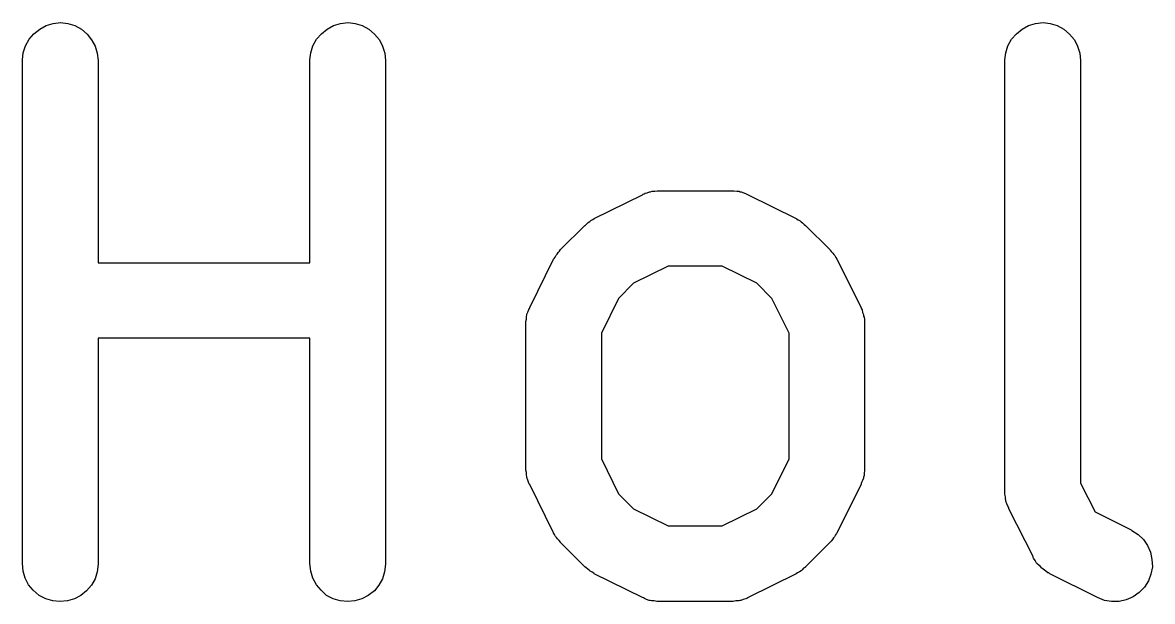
# Model space of a CAD drawing. Extents: x 0 to 214, y -130 to 23.
# Drawn here: x 110.592 to 112.837, y -125.527 to -124.377 of the extents above; entities that cross this region are included whole.
import ezdxf

# ---------------------------------------------------------------- set-up
doc = ezdxf.new("R2010")
doc.units = 0
doc.layers.add('BLACK', color=7, linetype='CONTINUOUS')

msp = doc.modelspace()

# ---------------------------------------------------------------- linework, layer by layer
at = {"layer": 'BLACK', "linetype": 'CONTINUOUS'}
for p, q in [((110.614, -124.399), (110.626, -124.39)), ((110.626, -124.39), (110.639, -124.383)), ((110.639, -124.383), (110.653, -124.379)), ((110.653, -124.379), (110.667, -124.377)), ((110.667, -124.377), (110.682, -124.379)), ((110.682, -124.379), (110.696, -124.383)), ((110.696, -124.383), (110.709, -124.39)), ((110.709, -124.39), (110.72, -124.4)), ((111.186, -124.399), (111.197, -124.39)), ((111.197, -124.39), (111.21, -124.383)), ((111.21, -124.383), (111.224, -124.379)), ((111.224, -124.379), (111.239, -124.377)), ((111.239, -124.377), (111.253, -124.379)), ((111.253, -124.379), (111.267, -124.383)), ((111.267, -124.383), (111.28, -124.39)), ((111.28, -124.39), (111.291, -124.4)), ((112.567, -124.399), (112.578, -124.39)), ((112.578, -124.39), (112.591, -124.383)), ((112.591, -124.383), (112.605, -124.379)), ((112.605, -124.379), (112.62, -124.377)), ((112.62, -124.377), (112.634, -124.379)), ((112.634, -124.379), (112.648, -124.383)), ((112.648, -124.383), (112.661, -124.39)), ((112.661, -124.39), (112.672, -124.4)), ((110.598, -124.423), (110.605, -124.41)), ((110.605, -124.41), (110.614, -124.399)), ((110.72, -124.4), (110.729, -124.411)), ((110.729, -124.411), (110.736, -124.424)), ((111.169, -124.423), (111.176, -124.41)), ((111.176, -124.41), (111.186, -124.399)), ((111.291, -124.4), (111.301, -124.411)), ((111.301, -124.411), (111.307, -124.424)), ((112.55, -124.423), (112.557, -124.41)), ((112.557, -124.41), (112.567, -124.399)), ((112.672, -124.4), (112.682, -124.411)), ((112.682, -124.411), (112.688, -124.424)), ((110.592, -124.451), (110.593, -124.437)), ((110.593, -124.437), (110.598, -124.423)), ((110.736, -124.424), (110.74, -124.438)), ((110.74, -124.438), (110.742, -124.452)), ((111.163, -124.451), (111.165, -124.437)), ((111.165, -124.437), (111.169, -124.423)), ((111.307, -124.424), (111.312, -124.438)), ((111.312, -124.438), (111.313, -124.452)), ((112.544, -124.451), (112.546, -124.437)), ((112.546, -124.437), (112.55, -124.423)), ((112.688, -124.424), (112.693, -124.438)), ((112.693, -124.438), (112.694, -124.452)), ((110.592, -124.452), (110.592, -124.451)), ((110.592, -125.452), (110.592, -124.452)), ((110.742, -124.452), (110.742, -124.854)), ((111.163, -124.452), (111.163, -124.451)), ((111.163, -124.854), (111.163, -124.452)), ((111.313, -124.452), (111.313, -125.452)), ((112.544, -124.452), (112.544, -124.451)), ((112.544, -125.31), (112.544, -124.452)), ((112.694, -124.452), (112.694, -125.292)), ((111.728, -124.766), (111.824, -124.719)), ((111.824, -124.719), (111.825, -124.718)), ((111.825, -124.718), (111.827, -124.717)), ((111.827, -124.717), (111.829, -124.716)), ((111.829, -124.716), (111.833, -124.715)), ((111.833, -124.715), (111.838, -124.713)), ((111.838, -124.713), (111.84, -124.713)), ((111.84, -124.713), (111.843, -124.712)), ((111.843, -124.712), (111.848, -124.712)), ((111.848, -124.712), (111.853, -124.711)), ((111.853, -124.711), (111.855, -124.711)), ((111.855, -124.711), (111.857, -124.711)), ((111.857, -124.711), (112, -124.711)), ((112, -124.711), (112.001, -124.711)), ((112.001, -124.711), (112.003, -124.711)), ((112.003, -124.711), (112.005, -124.711)), ((112.005, -124.711), (112.011, -124.712)), ((112.011, -124.712), (112.016, -124.712)), ((112.016, -124.712), (112.018, -124.713)), ((112.018, -124.713), (112.02, -124.713)), ((112.02, -124.713), (112.025, -124.715)), ((112.025, -124.715), (112.03, -124.717)), ((112.03, -124.717), (112.031, -124.718)), ((112.031, -124.718), (112.034, -124.719)), ((112.034, -124.719), (112.129, -124.766)), ((111.71, -124.78), (111.713, -124.777)), ((111.713, -124.777), (111.716, -124.774)), ((111.716, -124.774), (111.719, -124.772)), ((111.719, -124.772), (111.721, -124.77)), ((111.721, -124.77), (111.725, -124.768)), ((111.725, -124.768), (111.728, -124.766)), ((112.129, -124.766), (112.13, -124.767)), ((112.13, -124.767), (112.133, -124.769)), ((112.133, -124.769), (112.137, -124.771)), ((112.137, -124.771), (112.139, -124.773)), ((112.139, -124.773), (112.142, -124.775)), ((112.142, -124.775), (112.145, -124.778)), ((111.661, -124.828), (111.709, -124.78)), ((111.709, -124.78), (111.71, -124.78)), ((112.145, -124.778), (112.148, -124.78)), ((112.148, -124.78), (112.196, -124.828)), ((111.648, -124.846), (111.65, -124.843)), ((111.65, -124.843), (111.652, -124.839)), ((111.652, -124.839), (111.654, -124.837)), ((111.654, -124.837), (111.656, -124.834)), ((111.656, -124.834), (111.659, -124.831)), ((111.659, -124.831), (111.661, -124.828)), ((112.196, -124.828), (112.197, -124.829)), ((112.197, -124.829), (112.199, -124.832)), ((112.199, -124.832), (112.202, -124.835)), ((112.202, -124.835), (112.204, -124.838)), ((112.204, -124.838), (112.206, -124.84)), ((112.206, -124.84), (112.208, -124.844)), ((112.208, -124.844), (112.21, -124.847)), ((110.742, -124.854), (111.163, -124.854)), ((111.6, -124.943), (111.647, -124.847)), ((111.647, -124.847), (111.648, -124.846)), ((111.875, -124.861), (111.806, -124.895)), ((111.982, -124.861), (111.875, -124.861)), ((112.051, -124.895), (111.982, -124.861)), ((112.21, -124.847), (112.258, -124.943)), ((111.806, -124.895), (111.776, -124.925)), ((112.081, -124.925), (112.051, -124.895)), ((111.776, -124.925), (111.742, -124.994)), ((112.115, -124.994), (112.081, -124.925)), ((111.594, -124.956), (111.596, -124.952)), ((111.594, -124.958), (111.594, -124.956)), ((111.596, -124.952), (111.598, -124.947)), ((111.598, -124.947), (111.599, -124.945)), ((111.599, -124.945), (111.6, -124.943)), ((112.258, -124.943), (112.258, -124.944)), ((112.258, -124.944), (112.259, -124.946)), ((112.259, -124.946), (112.26, -124.948)), ((112.26, -124.948), (112.261, -124.953)), ((112.261, -124.953), (112.263, -124.957)), ((111.592, -124.971), (111.593, -124.966)), ((111.592, -124.973), (111.592, -124.971)), ((111.592, -124.975), (111.592, -124.973)), ((111.592, -124.976), (111.592, -124.975)), ((111.592, -125.262), (111.592, -124.976)), ((111.593, -124.961), (111.594, -124.958)), ((111.593, -124.966), (111.593, -124.961)), ((112.263, -124.957), (112.263, -124.96)), ((112.263, -124.96), (112.264, -124.962)), ((112.264, -124.962), (112.265, -124.967)), ((112.265, -124.967), (112.265, -124.972)), ((112.265, -124.972), (112.265, -124.974)), ((112.265, -124.974), (112.265, -124.976)), ((112.265, -124.976), (112.265, -125.262)), ((111.742, -124.994), (111.742, -125.244)), ((112.115, -125.244), (112.115, -124.994)), ((111.163, -125.004), (110.742, -125.004)), ((110.742, -125.004), (110.742, -125.452)), ((111.163, -125.452), (111.163, -125.004)), ((111.742, -125.244), (111.776, -125.313)), ((112.081, -125.313), (112.115, -125.244)), ((111.592, -125.264), (111.592, -125.262)), ((111.592, -125.266), (111.592, -125.264)), ((111.593, -125.271), (111.592, -125.266)), ((111.593, -125.276), (111.593, -125.271)), ((112.265, -125.267), (112.264, -125.272)), ((112.265, -125.262), (112.265, -125.263)), ((112.265, -125.263), (112.265, -125.265)), ((112.265, -125.265), (112.265, -125.267)), ((111.594, -125.279), (111.593, -125.276)), ((111.594, -125.281), (111.594, -125.279)), ((111.596, -125.286), (111.594, -125.281)), ((111.597, -125.29), (111.596, -125.286)), ((111.598, -125.292), (111.597, -125.29)), ((111.599, -125.295), (111.598, -125.292)), ((112.259, -125.291), (112.258, -125.293)), ((112.258, -125.293), (112.258, -125.295)), ((112.261, -125.287), (112.259, -125.291)), ((112.263, -125.282), (112.261, -125.287)), ((112.264, -125.277), (112.263, -125.28)), ((112.263, -125.28), (112.263, -125.282)), ((112.264, -125.272), (112.264, -125.277)), ((112.694, -125.292), (112.723, -125.349)), ((111.6, -125.295), (111.599, -125.295)), ((111.647, -125.391), (111.6, -125.295)), ((111.776, -125.313), (111.806, -125.343)), ((112.051, -125.343), (112.081, -125.313)), ((112.258, -125.295), (112.21, -125.391)), ((112.544, -125.312), (112.544, -125.31)), ((112.544, -125.314), (112.544, -125.312)), ((112.545, -125.319), (112.544, -125.314)), ((112.545, -125.324), (112.545, -125.319)), ((112.546, -125.326), (112.545, -125.324)), ((112.546, -125.328), (112.546, -125.326)), ((112.548, -125.333), (112.546, -125.328)), ((112.55, -125.338), (112.548, -125.333)), ((112.551, -125.34), (112.55, -125.338)), ((111.806, -125.343), (111.875, -125.377)), ((111.982, -125.377), (112.051, -125.343)), ((112.552, -125.342), (112.551, -125.34)), ((112.552, -125.343), (112.552, -125.342)), ((112.6, -125.438), (112.552, -125.343)), ((112.723, -125.349), (112.795, -125.385)), ((111.875, -125.377), (111.982, -125.377)), ((111.649, -125.394), (111.647, -125.391)), ((111.651, -125.398), (111.649, -125.394)), ((111.653, -125.4), (111.651, -125.398)), ((111.655, -125.403), (111.653, -125.4)), ((111.658, -125.406), (111.655, -125.403)), ((112.201, -125.404), (112.199, -125.407)), ((112.203, -125.401), (112.201, -125.404)), ((112.205, -125.399), (112.203, -125.401)), ((112.207, -125.395), (112.205, -125.399)), ((112.209, -125.392), (112.207, -125.395)), ((112.21, -125.391), (112.209, -125.392)), ((112.795, -125.385), (112.796, -125.386)), ((112.796, -125.386), (112.809, -125.394)), ((112.809, -125.394), (112.819, -125.404)), ((112.819, -125.404), (112.827, -125.416)), ((111.661, -125.409), (111.658, -125.406)), ((111.661, -125.41), (111.661, -125.409)), ((111.709, -125.458), (111.661, -125.41)), ((112.196, -125.41), (112.148, -125.458)), ((112.199, -125.407), (112.196, -125.41)), ((112.827, -125.416), (112.833, -125.429)), ((112.6, -125.44), (112.6, -125.438)), ((112.601, -125.441), (112.6, -125.44)), ((112.604, -125.446), (112.601, -125.441)), ((112.607, -125.451), (112.604, -125.446)), ((112.833, -125.429), (112.836, -125.444)), ((112.836, -125.444), (112.837, -125.458)), ((110.593, -125.467), (110.592, -125.452)), ((110.597, -125.481), (110.593, -125.467)), ((110.74, -125.468), (110.736, -125.482)), ((110.742, -125.453), (110.74, -125.468)), ((110.742, -125.452), (110.742, -125.453)), ((111.165, -125.467), (111.163, -125.452)), ((111.169, -125.481), (111.165, -125.467)), ((111.311, -125.468), (111.307, -125.482)), ((111.313, -125.453), (111.311, -125.468)), ((111.313, -125.452), (111.313, -125.453)), ((111.712, -125.46), (111.709, -125.458)), ((111.715, -125.463), (111.712, -125.46)), ((111.718, -125.465), (111.715, -125.463)), ((111.72, -125.467), (111.718, -125.465)), ((111.724, -125.469), (111.72, -125.467)), ((111.727, -125.471), (111.724, -125.469)), ((111.728, -125.472), (111.727, -125.471)), ((111.824, -125.519), (111.728, -125.472)), ((112.129, -125.472), (112.034, -125.519)), ((112.132, -125.47), (112.129, -125.472)), ((112.136, -125.468), (112.132, -125.47)), ((112.139, -125.466), (112.136, -125.468)), ((112.141, -125.464), (112.139, -125.466)), ((112.144, -125.461), (112.141, -125.464)), ((112.148, -125.459), (112.144, -125.461)), ((112.148, -125.458), (112.148, -125.459)), ((112.608, -125.452), (112.607, -125.451)), ((112.609, -125.453), (112.608, -125.452)), ((112.614, -125.457), (112.609, -125.453)), ((112.617, -125.461), (112.614, -125.457)), ((112.619, -125.462), (112.617, -125.461)), ((112.62, -125.463), (112.619, -125.462)), ((112.625, -125.467), (112.62, -125.463)), ((112.629, -125.47), (112.625, -125.467)), ((112.631, -125.47), (112.629, -125.47)), ((112.632, -125.471), (112.631, -125.47)), ((112.633, -125.472), (112.632, -125.471)), ((112.728, -125.519), (112.633, -125.472)), ((112.834, -125.473), (112.829, -125.486)), ((112.837, -125.458), (112.834, -125.473)), ((110.604, -125.494), (110.597, -125.481)), ((110.613, -125.505), (110.604, -125.494)), ((110.729, -125.495), (110.719, -125.506)), ((110.736, -125.482), (110.729, -125.495)), ((111.176, -125.494), (111.169, -125.481)), ((111.185, -125.505), (111.176, -125.494)), ((111.3, -125.495), (111.291, -125.506)), ((111.307, -125.482), (111.3, -125.495)), ((112.829, -125.486), (112.821, -125.499)), ((110.625, -125.515), (110.613, -125.505)), ((110.638, -125.522), (110.625, -125.515)), ((110.708, -125.515), (110.695, -125.522)), ((110.719, -125.506), (110.708, -125.515)), ((111.196, -125.515), (111.185, -125.505)), ((111.209, -125.522), (111.196, -125.515)), ((111.279, -125.515), (111.266, -125.522)), ((111.291, -125.506), (111.279, -125.515)), ((112.811, -125.509), (112.799, -125.518)), ((112.821, -125.499), (112.811, -125.509)), ((110.652, -125.526), (110.638, -125.522)), ((110.666, -125.527), (110.652, -125.526)), ((110.681, -125.526), (110.666, -125.527)), ((110.695, -125.522), (110.681, -125.526)), ((111.223, -125.526), (111.209, -125.522)), ((111.238, -125.527), (111.223, -125.526)), ((111.252, -125.526), (111.238, -125.527)), ((111.266, -125.522), (111.252, -125.526)), ((111.826, -125.52), (111.824, -125.519)), ((111.828, -125.521), (111.826, -125.52)), ((111.832, -125.523), (111.828, -125.521)), ((111.837, -125.525), (111.832, -125.523)), ((111.839, -125.525), (111.837, -125.525)), ((111.842, -125.526), (111.839, -125.525)), ((111.847, -125.526), (111.842, -125.526)), ((111.852, -125.527), (111.847, -125.526)), ((111.854, -125.527), (111.852, -125.527)), ((111.856, -125.527), (111.854, -125.527)), ((111.857, -125.527), (111.856, -125.527)), ((112, -125.527), (111.857, -125.527)), ((112.002, -125.527), (112, -125.527)), ((112.004, -125.527), (112.002, -125.527)), ((112.009, -125.526), (112.004, -125.527)), ((112.015, -125.526), (112.009, -125.526)), ((112.017, -125.525), (112.015, -125.526)), ((112.019, -125.525), (112.017, -125.525)), ((112.024, -125.523), (112.019, -125.525)), ((112.029, -125.522), (112.024, -125.523)), ((112.031, -125.521), (112.029, -125.522)), ((112.033, -125.52), (112.031, -125.521)), ((112.034, -125.519), (112.033, -125.52)), ((112.742, -125.525), (112.728, -125.519)), ((112.756, -125.527), (112.742, -125.525)), ((112.771, -125.527), (112.756, -125.527)), ((112.785, -125.524), (112.771, -125.527)), ((112.799, -125.518), (112.785, -125.524))]:
    msp.add_line(p, q, dxfattribs=at)

doc.saveas('drawing.dxf')
